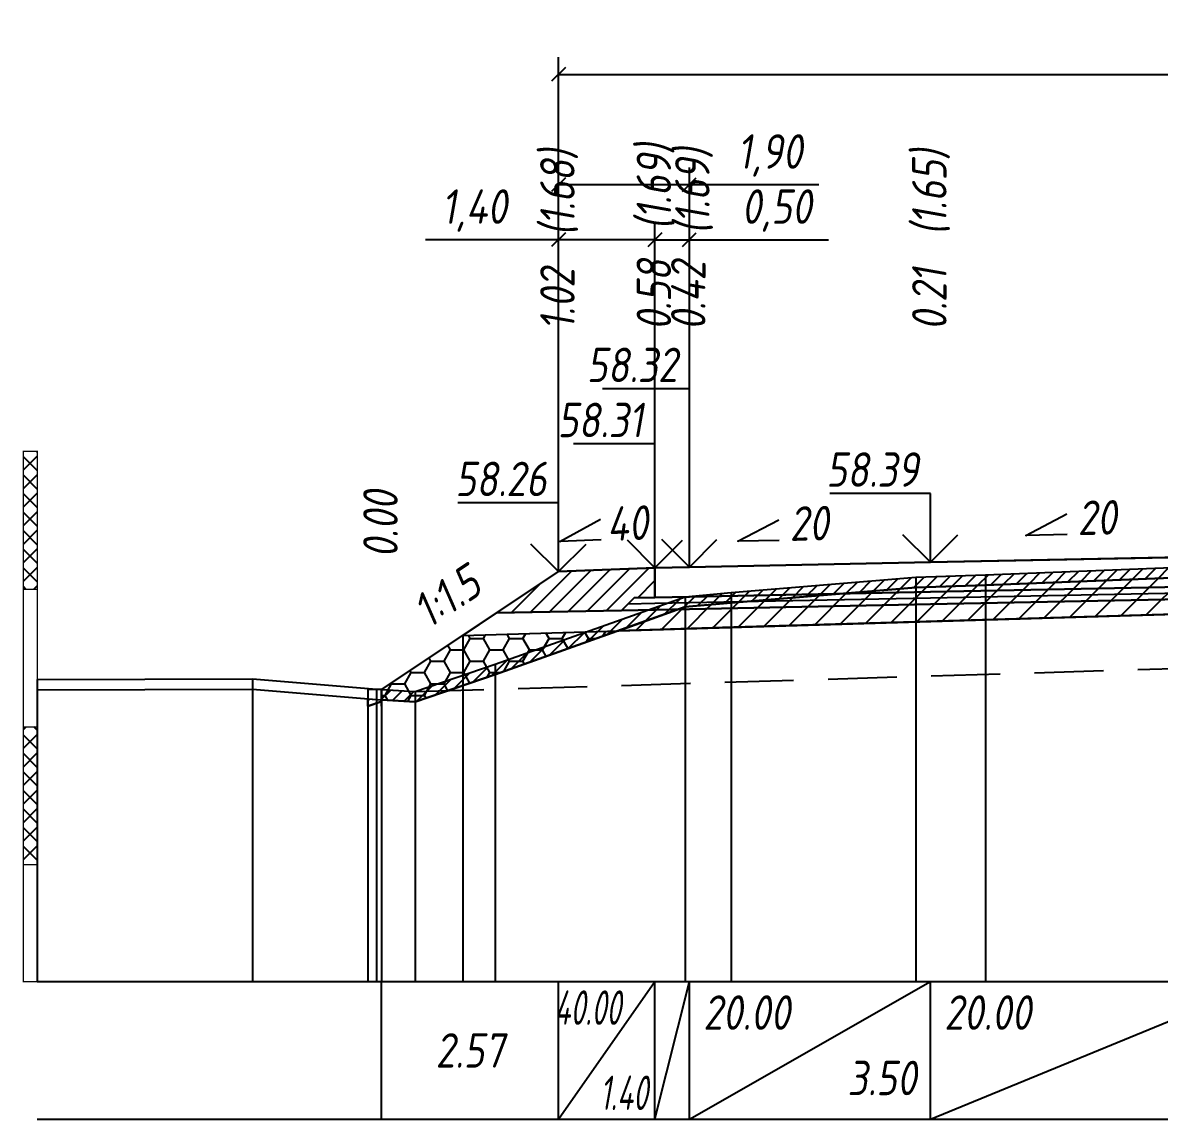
# Model space of a CAD drawing. Extents: x -717 to 1451, y -133302 to 233.
# Drawn here: x 78.9 to 161.5, y -1198 to -1118.4 of the extents above; entities that cross this region are included whole.
import ezdxf
from ezdxf.enums import TextEntityAlignment as Align

# ---------------------------------------------------------------- set-up
doc = ezdxf.new("R2010")
doc.units = 0
doc.linetypes.add('штриховая', pattern=[0.75, 0.5, -0.25])
for name, color, linetype in [('Интерполированный поперечник', 2, 'Continuous'), ('Код_514', 1, 'Continuous'), ('Контур_0', 7, 'Continuous'), ('Контур_2521', 7, 'Continuous'), ('Контур_2564', 7, 'Continuous'), ('Контур_2660', 7, 'Continuous'), ('Контур_2665', 7, 'Continuous'), ('Контур_400', 7, 'Continuous'), ('Контур_508', 7, 'Continuous'), ('Контур_512', 7, 'Continuous'), ('Контур_513', 7, 'Continuous'), ('Контур_818', 7, 'Continuous'), ('Красный поперечник', 1, 'Continuous'), ('Линейка абсолютных высот', 7, 'Continuous'), ('Объём_2501', 7, 'Continuous'), ('Объём_2564', 7, 'Continuous'), ('Объём_2650', 7, 'Continuous'), ('Объём_2660', 7, 'Continuous'), ('Объём_2661', 7, 'Continuous'), ('Объём_2663', 7, 'Continuous'), ('Объём_2665', 7, 'Continuous'), ('Объём_2666', 7, 'Continuous'), ('Откосы', 7, 'Continuous'), ('Отметки покрытия', 7, 'Continuous'), ('Рабочие отметки', 7, 'Continuous'), ('Рабочие отметки доп.', 7, 'Continuous'), ('Таблица', 7, 'Continuous'), ('Уклоны проезжей части', 7, 'Continuous'), ('Черный поперечник', 3, 'Continuous')]:
    doc.layers.add(name, color=color, linetype=linetype)
for name, color, linetype, true_color in [('Контур_2540', 2, 'Continuous', 0xffff00), ('Контур_2560', 2, 'Continuous', 0xffff00), ('Контур_2561', 7, 'Continuous', 0xff8040), ('Контур_2562', 3, 'Continuous', 0x00ff00), ('Контур_2563', 7, 'Continuous', 0xff8000), ('Контур_2570', 7, 'Continuous', 0x80ff00), ('Контур_2583', 3, 'Continuous', 0x00ff00), ('Контур_2736', 4, 'Continuous', 0x00ffff), ('Контур_2737', 4, 'Continuous', 0x00ffff), ('Контур_2738', 4, 'Continuous', 0x00ffff), ('Контур_2739', 4, 'Continuous', 0x00ffff), ('Контур_2741', 4, 'Continuous', 0x00ffff), ('Контур_2742', 4, 'Continuous', 0x00ffff), ('Контур_2743', 4, 'Continuous', 0x00ffff), ('Контур_2744', 7, 'Continuous', 0xa4ffff), ('Контур_2745', 7, 'Continuous', 0xa4ffff), ('Контур_2747', 4, 'Continuous', 0x00ffff), ('Контур_2748', 4, 'Continuous', 0x00ffff), ('Контур_2749', 4, 'Continuous', 0x00ffff), ('Контур_2750', 4, 'Continuous', 0x00ffff), ('Контур_2751', 4, 'Continuous', 0x00ffff), ('Контур_2752', 4, 'Continuous', 0x00ffff), ('Контур_402', 7, 'Continuous', 0xff6464), ('Контур_703', 4, 'Continuous', 0x00ffff), ('Контур_705', 4, 'Continuous', 0x00ffff), ('Контур_707', 4, 'Continuous', 0x00ffff), ('Контур_720', 131, 'Continuous', 0xaaffff), ('Объём_2500', 7, 'Continuous', 0xc0c0c0), ('Объём_2520', 7, 'Continuous', 0x80ffff), ('Объём_2540', 2, 'Continuous', 0xffff00), ('Объём_2560', 2, 'Continuous', 0xffff00), ('Объём_2561', 7, 'Continuous', 0xff8040), ('Объём_2562', 3, 'Continuous', 0x00ff00), ('Объём_2563', 7, 'Continuous', 0xff8000), ('Объём_2570', 7, 'Continuous', 0x80ff00), ('Объём_2580', 3, 'Continuous', 0x00ff00), ('Объём_2583', 3, 'Continuous', 0x00ff00), ('Объём_2593', 3, 'Continuous', 0x00ff00), ('Объём_2597', 3, 'Continuous', 0x00ff00), ('Объём_2600', 7, 'Continuous', 0x808000)]:
    doc.layers.add(name, color=color, linetype=linetype, true_color=true_color)
doc.styles.get("Standard").update_dxf_attribs({"font": 'txt', "height": 2.5})
doc.styles.add('М', font='romand.shx', dxfattribs={"width": 0.8, "oblique": 10, "height": 2.5})
doc.dimstyles.new('ISO-25', dxfattribs={"dimtxt": 2.5, "dimasz": 2.5, "dimexe": 1.25, "dimexo": 0.625, "dimtad": 1, "dimtxsty": 'Standard', "dimcen": 2.5, "dimadec": 0, "dimazin": 0, "dimtfac": 1, "dimtmove": 0, "dimatfit": 3, "dimfxl": 1, "dimarcsym": 0})

# ---------------------------------------------------------------- blocks, each defined once
blk = doc.blocks.new('_Oblique')
at = {"color": 0, "linetype": 'ByBlock', "lineweight": -2}
blk.add_line((-0.5, -0.5), (0.5, 0.5), dxfattribs=at)
blk = doc.blocks.new('*D17')
at = {"color": 0, "lineweight": -2, "transparency": 16777216}
for p, q in [((117.848, -1157.671), (117.848, -1132.88)), ((124.848, -1157.391), (124.848, -1132.88)), ((117.848, -1134.13), (108.2, -1134.13)), ((124.848, -1134.13), (117.848, -1134.13))]:
    blk.add_line(p, q, dxfattribs=at)
at = {"layer": 'Defpoints', "color": 0, "transparency": 16777216}
for p in [(124.848, -1134.13), (117.848, -1158.296), (124.848, -1158.016)]:
    blk.add_point(p, dxfattribs=at)
at = {"color": 0, "lineweight": -2, "transparency": 16777216, "rotation": 180}
blk.add_blockref('_Oblique', (117.848, -1134.13), dxfattribs=at)
at = {"color": 0, "lineweight": -2, "transparency": 16777216}
blk.add_blockref('_Oblique', (124.848, -1134.13), dxfattribs=at)
at = {"color": 0, "transparency": 16777216, "insert": (111.74, -1132.017), "char_height": 2.5, "width": 8.75, "attachment_point": 5, "style": 'М'}
blk.add_mtext('1,40', dxfattribs=at)
blk = doc.blocks.new('*D19')
at = {"color": 0, "lineweight": -2, "transparency": 16777216}
for p, q in [((124.848, -1157.391), (124.848, -1132.88)), ((127.348, -1157.341), (127.348, -1132.88)), ((124.848, -1134.13), (127.348, -1134.13)), ((127.348, -1134.13), (137.449, -1134.13))]:
    blk.add_line(p, q, dxfattribs=at)
at = {"layer": 'Defpoints', "color": 0, "transparency": 16777216}
for p in [(127.348, -1134.13), (124.848, -1158.016), (127.348, -1157.966)]:
    blk.add_point(p, dxfattribs=at)
at = {"color": 0, "lineweight": -2, "transparency": 16777216, "rotation": 180}
blk.add_blockref('_Oblique', (124.848, -1134.13), dxfattribs=at)
at = {"color": 0, "lineweight": -2, "transparency": 16777216}
blk.add_blockref('_Oblique', (127.348, -1134.13), dxfattribs=at)
at = {"color": 0, "transparency": 16777216, "insert": (133.687, -1132.017), "char_height": 2.5, "width": 9.16667, "attachment_point": 5, "style": 'М'}
blk.add_mtext('0,50', dxfattribs=at)
blk = doc.blocks.new('*D22')
at = {"color": 0, "lineweight": -2, "transparency": 16777216}
for p, q in [((117.848, -1157.671), (117.848, -1128.88)), ((127.348, -1157.341), (127.348, -1128.88)), ((117.848, -1130.13), (127.348, -1130.13)), ((127.348, -1130.13), (136.737, -1130.13))]:
    blk.add_line(p, q, dxfattribs=at)
at = {"layer": 'Defpoints', "color": 0, "transparency": 16777216}
for p in [(127.348, -1130.13), (117.848, -1158.296), (127.348, -1157.966)]:
    blk.add_point(p, dxfattribs=at)
at = {"color": 0, "lineweight": -2, "transparency": 16777216, "rotation": 180}
blk.add_blockref('_Oblique', (117.848, -1130.13), dxfattribs=at)
at = {"color": 0, "lineweight": -2, "transparency": 16777216}
blk.add_blockref('_Oblique', (127.348, -1130.13), dxfattribs=at)
at = {"color": 0, "transparency": 16777216, "insert": (133.196, -1128.017), "char_height": 2.5, "width": 8.75, "attachment_point": 5, "style": 'М'}
blk.add_mtext('1,90', dxfattribs=at)
blk = doc.blocks.new('*D23')
at = {"color": 0, "lineweight": -2, "transparency": 16777216}
for p, q in [((117.848, -1157.671), (117.848, -1120.88)), ((220.477, -1157.671), (220.477, -1120.88)), ((117.848, -1122.13), (220.477, -1122.13))]:
    blk.add_line(p, q, dxfattribs=at)
at = {"layer": 'Defpoints', "color": 0, "transparency": 16777216}
for p in [(220.477, -1122.13), (117.848, -1158.296), (220.477, -1158.296)]:
    blk.add_point(p, dxfattribs=at)
at = {"color": 0, "lineweight": -2, "transparency": 16777216, "rotation": 180}
blk.add_blockref('_Oblique', (117.848, -1122.13), dxfattribs=at)
at = {"color": 0, "lineweight": -2, "transparency": 16777216}
blk.add_blockref('_Oblique', (220.477, -1122.13), dxfattribs=at)
at = {"color": 0, "transparency": 16777216, "insert": (169.162, -1120.017), "char_height": 2.5, "width": 12.08333, "attachment_point": 5, "style": 'М'}
blk.add_mtext('20,53', dxfattribs=at)

msp = doc.modelspace()

# ---------------------------------------------------------------- hatches: boundary and pattern name
at = {"layer": 'Линейка абсолютных высот'}
h = msp.add_hatch(dxfattribs=at)
h.set_pattern_fill('ANSI37', scale=0.3, style=0)
h.paths.add_polyline_path([(80, -1159.509), (80, -1149.509), (79, -1149.509), (79, -1159.509)])
h = msp.add_hatch(dxfattribs=at)
h.set_pattern_fill('ANSI37', scale=0.3, style=0)
h.paths.add_polyline_path([(80, -1179.509), (80, -1169.509), (79, -1169.509), (79, -1179.509)])
at = {"layer": 'Объём_2563'}
h = msp.add_hatch(dxfattribs=at)
h.set_pattern_fill('ANSI31', color=256, scale=0.3)
h.paths.add_polyline_path([(123.348, -1160.134), (124.848, -1160.104), (124.848, -1157.954), (117.848, -1158.234), (113.348, -1161.234), (122.429, -1161.052)])
at = {"layer": 'Объём_2570'}
h = msp.add_hatch(dxfattribs=at)
h.set_pattern_fill('ANSI31', color=256, scale=0.2)
h.paths.add_polyline_path([(169.162, -1158.422), (148.844, -1159.207), (143.791, -1159.395), (130.383, -1160.492), (127.045, -1160.802), (113.243, -1165.714), (107.429, -1167.699), (105, -1167.549), (105, -1166.799), (107.429, -1166.949), (113.243, -1164.964), (127.045, -1160.052), (130.383, -1159.742), (143.791, -1158.645), (148.844, -1158.457), (169.162, -1157.672)])
at = {"layer": 'Объём_2600'}
h = msp.add_hatch(dxfattribs=at)
h.set_pattern_fill('ANSI31', color=6, scale=0.4)
h.paths.add_polyline_path([(129.749, -1162.3), (122.2, -1162.526), (127.045, -1160.802), (130.383, -1160.492), (143.791, -1159.395), (148.844, -1159.207), (169.162, -1158.422), (169.162, -1161.117)])
h = msp.add_hatch(dxfattribs=at)
h.set_pattern_fill('HONEY', color=5, scale=0.3)
h.paths.add_polyline_path([(105, -1166.799), (110.9, -1162.865), (122.2, -1162.526), (113.243, -1165.714), (107.429, -1167.699), (105, -1167.549)])
h = msp.add_hatch(dxfattribs=at)
h.set_pattern_fill('ANSI31', color=6, scale=0.4)
h.paths.add_polyline_path([(105, -1167.667), (104, -1168), (104, -1167.472), (104.628, -1167.526), (105, -1167.549)])

# ---------------------------------------------------------------- linework, layer by layer
at = {"layer": 'Интерполированный поперечник', "linetype": 'штриховая', "ltscale": 10, "flags": 128}
msp.add_lwpolyline([(107.429, -1166.949), (242.205, -1162.831)], dxfattribs=at)
at = {"layer": 'Код_514'}
for p, q in [((105, -1198), (105, -1188)), ((117.848, -1198), (117.848, -1188)), ((117.848, -1198), (124.848, -1188)), ((124.848, -1198), (124.848, -1188)), ((124.848, -1198), (127.348, -1188)), ((127.348, -1198), (127.348, -1188)), ((127.348, -1198), (144.848, -1188)), ((144.848, -1198), (144.848, -1188)), ((144.848, -1198), (169.162, -1188))]:
    msp.add_line(p, q, dxfattribs=at)
at = {"layer": 'Контур_0', "flags": 128}
for points in [[(169.162, -1157.067), (144.848, -1157.554), (127.348, -1157.904), (127.348, -1157.904), (127.348, -1157.904), (127.348, -1157.904), (127.348, -1157.904), (124.848, -1157.954), (124.848, -1160.104), (127.348, -1160.054), (127.348, -1160.054), (127.348, -1160.054), (127.348, -1160.054), (127.348, -1160.054), (127.348, -1160.054), (144.848, -1159.704), (169.162, -1159.217), (169.162, -1157.067)], [(117.848, -1158.234), (105, -1166.799), (105, -1166.799), (105, -1166.799), (105, -1166.799), (105, -1166.799), (105, -1166.799), (105, -1166.799), (105, -1166.799), (105, -1166.799), (105, -1166.799), (105, -1166.799), (105, -1166.799), (105, -1166.799), (105, -1166.799), (105, -1168)], [(117.848, -1158.234), (105, -1166.799), (105, -1166.799), (105, -1166.799), (105, -1166.799), (105, -1166.799), (105, -1166.799), (105, -1166.799), (105, -1166.799), (105, -1166.799), (105, -1166.799), (105, -1166.799), (105, -1166.799), (105, -1166.799), (105, -1166.799), (105, -1168), (105, -1168), (105, -1166.799), (105, -1166.799), (105, -1166.799), (105, -1166.799), (105, -1166.799), (105, -1166.799), (105, -1166.799), (105, -1166.799), (105, -1166.799), (105, -1166.799), (105, -1166.799), (105, -1166.799), (105, -1166.799)], [(117.848, -1158.234), (117.848, -1158.234)], [(169.162, -1159.217), (144.848, -1159.704), (127.348, -1160.054), (127.348, -1160.054), (127.348, -1160.054), (127.348, -1160.054), (127.348, -1160.054), (127.348, -1160.054), (124.848, -1160.104), (123.348, -1160.134), (122.429, -1161.052), (124.848, -1161.004), (127.348, -1160.954), (127.348, -1160.954), (127.348, -1160.954), (127.348, -1160.954), (127.348, -1160.954), (127.348, -1160.954), (144.848, -1160.604), (169.162, -1160.117), (169.162, -1159.217)], [(113.348, -1161.234), (122.429, -1161.052), (123.348, -1160.134), (124.848, -1160.104)]]:
    msp.add_lwpolyline(points, dxfattribs=at)
at = {"layer": 'Контур_2521', "color": 250, "flags": 128}
msp.add_lwpolyline([(169.162, -1159.667), (144.848, -1160.154), (127.348, -1160.504), (127.348, -1160.504), (127.348, -1160.504), (127.348, -1160.504), (127.348, -1160.504), (127.348, -1160.504), (124.848, -1160.554), (122.889, -1160.593)], dxfattribs=at)
at = {"layer": 'Контур_2540', "flags": 128}
msp.add_lwpolyline([(144.848, -1160.604), (127.348, -1160.954), (124.848, -1161.004), (122.429, -1161.052), (113.348, -1161.234), (110.9, -1162.865), (169.162, -1161.117), (169.162, -1160.117), (144.848, -1160.604)], dxfattribs=at)
at = {"layer": 'Контур_2560', "flags": 128}
msp.add_lwpolyline([(117.848, -1158.234), (117.848, -1158.234), (117.848, -1158.234), (124.848, -1157.954)], dxfattribs=at)
at = {"layer": 'Контур_2561', "flags": 128}
msp.add_lwpolyline([(124.848, -1157.954), (124.848, -1157.954), (117.848, -1158.234), (117.848, -1158.234), (124.848, -1157.954)], dxfattribs=at)
at = {"layer": 'Контур_2562', "flags": 128}
msp.add_lwpolyline([(117.848, -1158.234), (117.848, -1158.234), (117.848, -1158.234), (117.848, -1158.234), (117.848, -1158.234)], dxfattribs=at)
at = {"layer": 'Контур_2563', "flags": 128}
msp.add_lwpolyline([(123.348, -1160.134), (124.848, -1160.104), (124.848, -1157.954), (117.848, -1158.234), (113.348, -1161.234), (122.429, -1161.052), (123.348, -1160.134)], dxfattribs=at)
at = {"layer": 'Контур_2564', "flags": 128}
msp.add_lwpolyline([(117.848, -1158.234), (124.848, -1157.954)], dxfattribs=at)
at = {"layer": 'Контур_2570', "flags": 128}
msp.add_lwpolyline([(80, -1166.819), (95.629, -1166.76), (104.628, -1167.526), (107.429, -1167.699), (113.243, -1165.714), (127.045, -1160.802), (130.383, -1160.492), (143.791, -1159.395), (148.844, -1159.207), (169.162, -1158.422), (169.437, -1158.411), (174.67, -1158.399), (212.816, -1158.607), (216.852, -1158.694), (219.661, -1159), (221.02, -1159.286), (236.373, -1162.442), (242.205, -1163.581), (261.706, -1158.575)], dxfattribs=at)
at = {"layer": 'Контур_2583', "flags": 128}
msp.add_lwpolyline([(104, -1168), (105, -1167.667), (105, -1166.799), (104, -1166.799), (104, -1168)], dxfattribs=at)
at = {"layer": 'Контур_2660', "flags": 128}
msp.add_lwpolyline([(110.9, -1162.865), (169.162, -1161.117)], dxfattribs=at)
at = {"layer": 'Контур_2665', "flags": 128}
msp.add_lwpolyline([(117.848, -1158.234), (117.848, -1158.234)], dxfattribs=at)
at = {"layer": 'Контур_2736', "flags": 128}
msp.add_lwpolyline([(117.848, -1158.234), (105, -1166.799)], dxfattribs=at)
at = {"layer": 'Контур_2737', "flags": 128}
msp.add_lwpolyline([(105, -1166.799), (105, -1166.799)], dxfattribs=at)
at = {"layer": 'Контур_2738', "flags": 128}
msp.add_lwpolyline([(105, -1166.799), (105, -1166.799)], dxfattribs=at)
at = {"layer": 'Контур_2739', "flags": 128}
msp.add_lwpolyline([(105, -1166.799), (105, -1166.799)], dxfattribs=at)
at = {"layer": 'Контур_2741', "flags": 128}
msp.add_lwpolyline([(105, -1166.799), (105, -1166.799)], dxfattribs=at)
at = {"layer": 'Контур_2742', "flags": 128}
msp.add_lwpolyline([(105, -1166.799), (105, -1166.799)], dxfattribs=at)
at = {"layer": 'Контур_2743', "flags": 128}
msp.add_lwpolyline([(105, -1166.799), (105, -1166.799)], dxfattribs=at)
at = {"layer": 'Контур_2744', "flags": 128}
msp.add_lwpolyline([(105, -1166.799), (105, -1166.799)], dxfattribs=at)
msp.add_lwpolyline([(105, -1166.799), (105, -1166.799)], dxfattribs=at)
msp.add_lwpolyline([(105, -1166.799), (105, -1166.799)], dxfattribs=at)
msp.add_lwpolyline([(105, -1166.799), (105, -1166.799)], dxfattribs=at)
msp.add_lwpolyline([(105, -1166.799), (105, -1166.799)], dxfattribs=at)
msp.add_lwpolyline([(105, -1166.799), (105, -1166.799)], dxfattribs=at)
at = {"layer": 'Контур_2745', "flags": 128}
msp.add_lwpolyline([(105, -1166.799), (105, -1166.799)], dxfattribs=at)
msp.add_lwpolyline([(105, -1166.799), (105, -1166.799)], dxfattribs=at)
msp.add_lwpolyline([(105, -1166.799), (105, -1166.799)], dxfattribs=at)
msp.add_lwpolyline([(105, -1166.799), (105, -1166.799)], dxfattribs=at)
msp.add_lwpolyline([(105, -1166.799), (105, -1166.799)], dxfattribs=at)
msp.add_lwpolyline([(105, -1166.799), (105, -1166.799)], dxfattribs=at)
at = {"layer": 'Контур_2747', "flags": 128}
msp.add_lwpolyline([(105, -1166.799), (105, -1166.799)], dxfattribs=at)
at = {"layer": 'Контур_2748', "flags": 128}
msp.add_lwpolyline([(105, -1166.799), (105, -1166.799)], dxfattribs=at)
at = {"layer": 'Контур_2749', "flags": 128}
msp.add_lwpolyline([(105, -1166.799), (105, -1166.799)], dxfattribs=at)
at = {"layer": 'Контур_2750', "flags": 128}
msp.add_lwpolyline([(105, -1166.799), (105, -1166.799)], dxfattribs=at)
at = {"layer": 'Контур_2751', "flags": 128}
msp.add_lwpolyline([(105, -1166.799), (105, -1166.799)], dxfattribs=at)
at = {"layer": 'Контур_2752', "flags": 128}
msp.add_lwpolyline([(105, -1166.799), (105, -1166.799)], dxfattribs=at)
at = {"layer": 'Контур_400', "flags": 128}
msp.add_lwpolyline([(124.848, -1157.954), (127.348, -1157.904), (127.348, -1157.904), (127.348, -1157.904), (127.348, -1157.904), (127.348, -1157.904), (127.348, -1157.904), (144.848, -1157.554), (169.162, -1157.067)], dxfattribs=at)
at = {"layer": 'Контур_402', "flags": 128}
msp.add_lwpolyline([(110.9, -1162.865), (169.162, -1161.117), (227.415, -1162.865)], dxfattribs=at)
at = {"layer": 'Контур_508', "flags": 128}
msp.add_lwpolyline([(104, -1168), (105, -1167.667), (105, -1166.799), (110.9, -1162.865), (169.162, -1161.117), (227.415, -1162.865), (227.415, -1164.061), (230.862, -1166.359), (231.165, -1166.359), (233.165, -1166.359), (233.468, -1166.359), (236.706, -1164.201)], dxfattribs=at)
at = {"layer": 'Контур_512', "flags": 128}
msp.add_lwpolyline([(104, -1168), (105, -1167.667), (105, -1166.799), (110.9, -1162.865), (169.162, -1161.117), (227.415, -1162.865), (227.415, -1164.061), (230.862, -1166.359), (231.165, -1166.359), (233.165, -1166.359), (233.468, -1166.359), (236.706, -1164.201)], dxfattribs=at)
at = {"layer": 'Контур_513', "flags": 128}
msp.add_lwpolyline([(104, -1168), (105, -1167.667), (105, -1166.799), (110.9, -1162.865), (169.162, -1161.117), (227.415, -1162.865), (227.415, -1164.061), (230.862, -1166.359), (231.165, -1166.359), (233.165, -1166.359), (233.468, -1166.359), (236.706, -1164.201)], dxfattribs=at)
at = {"layer": 'Контур_703', "flags": 128}
for points in [[(117.848, -1158.234), (105, -1166.799)], [(105, -1166.799), (105, -1168)]]:
    msp.add_lwpolyline(points, dxfattribs=at)
at = {"layer": 'Контур_705', "flags": 128}
msp.add_lwpolyline([(105, -1166.799), (105, -1166.799)], dxfattribs=at)
at = {"layer": 'Контур_707', "flags": 128}
msp.add_lwpolyline([(105, -1168), (105, -1166.799)], dxfattribs=at)
at = {"layer": 'Контур_720', "flags": 128}
msp.add_lwpolyline([(105, -1168), (105, -1168)], dxfattribs=at)
at = {"layer": 'Контур_818', "flags": 128}
msp.add_lwpolyline([(105, -1167.549), (107.429, -1167.699), (113.243, -1165.714), (127.045, -1160.802), (130.383, -1160.492), (143.791, -1159.395), (148.844, -1159.207), (169.162, -1158.422), (169.437, -1158.411), (174.67, -1158.399), (212.816, -1158.607), (216.852, -1158.694), (219.661, -1159), (221.02, -1159.286), (236.373, -1162.442), (236.706, -1162.507)], dxfattribs=at)
at = {"layer": 'Красный поперечник'}
for p, q in [((127.348, -1157.904), (144.848, -1157.554)), ((144.848, -1157.554), (169.162, -1157.067)), ((105, -1166.799), (117.848, -1158.234)), ((117.848, -1158.234), (124.848, -1157.954)), ((124.848, -1157.954), (127.348, -1157.904)), ((110.9, -1162.865), (110.9, -1188)), ((105, -1166.799), (105, -1188)), ((104, -1168), (104, -1188)), ((105, -1167.667), (105, -1188))]:
    msp.add_line(p, q, dxfattribs=at)
at = {"layer": 'Линейка абсолютных высот', "color": 7, "const_width": 0.1, "flags": 128}
for points in [[(80, -1159.509), (80, -1149.509), (79, -1149.509), (79, -1159.509), (80, -1159.509)], [(80, -1169.509), (80, -1159.509), (79, -1159.509), (79, -1169.509), (80, -1169.509)], [(80, -1179.509), (80, -1169.509), (79, -1169.509), (79, -1179.509), (80, -1179.509)], [(80, -1188), (80, -1179.509), (79, -1179.509), (79, -1188), (80, -1188)]]:
    msp.add_lwpolyline(points, dxfattribs=at)
at = {"layer": 'Объём_2500', "flags": 128}
msp.add_lwpolyline([(169.162, -1157.067), (144.848, -1157.554), (127.348, -1157.904), (127.348, -1157.904), (127.348, -1157.904), (127.348, -1157.904), (127.348, -1157.904), (124.848, -1157.954), (124.848, -1160.104), (127.348, -1160.054), (127.348, -1160.054), (127.348, -1160.054), (127.348, -1160.054), (127.348, -1160.054), (127.348, -1160.054), (144.848, -1159.704), (169.162, -1159.217), (169.162, -1157.067)], dxfattribs=at)
at = {"layer": 'Объём_2501', "flags": 128}
msp.add_lwpolyline([(124.848, -1157.954), (127.348, -1157.904), (127.348, -1157.904), (127.348, -1157.904), (127.348, -1157.904), (127.348, -1157.904), (127.348, -1157.904), (144.848, -1157.554), (169.162, -1157.067)], dxfattribs=at)
at = {"layer": 'Объём_2520', "color": 250, "flags": 128}
msp.add_lwpolyline([(169.162, -1159.217), (144.848, -1159.704), (127.348, -1160.054), (127.348, -1160.054), (127.348, -1160.054), (127.348, -1160.054), (127.348, -1160.054), (127.348, -1160.054), (124.848, -1160.104), (123.348, -1160.134), (122.429, -1161.052), (124.848, -1161.004), (127.348, -1160.954), (127.348, -1160.954), (127.348, -1160.954), (127.348, -1160.954), (127.348, -1160.954), (127.348, -1160.954), (144.848, -1160.604), (169.162, -1160.117), (169.162, -1159.217)], dxfattribs=at)
at = {"layer": 'Объём_2540', "flags": 128}
msp.add_lwpolyline([(144.848, -1160.604), (127.348, -1160.954), (124.848, -1161.004), (122.429, -1161.052), (113.348, -1161.234), (110.9, -1162.865), (169.162, -1161.117), (169.162, -1160.117), (144.848, -1160.604)], dxfattribs=at)
at = {"layer": 'Объём_2560', "flags": 128}
msp.add_lwpolyline([(117.848, -1158.234), (117.848, -1158.234), (117.848, -1158.234), (124.848, -1157.954)], dxfattribs=at)
at = {"layer": 'Объём_2561', "flags": 128}
msp.add_lwpolyline([(124.848, -1157.954), (124.848, -1157.954), (117.848, -1158.234), (117.848, -1158.234), (124.848, -1157.954)], dxfattribs=at)
at = {"layer": 'Объём_2562', "flags": 128}
msp.add_lwpolyline([(117.848, -1158.234), (117.848, -1158.234), (117.848, -1158.234), (117.848, -1158.234), (117.848, -1158.234)], dxfattribs=at)
at = {"layer": 'Объём_2563', "color": 250, "flags": 128}
msp.add_lwpolyline([(123.348, -1160.134), (124.848, -1160.104), (124.848, -1157.954), (117.848, -1158.234), (113.348, -1161.234), (122.429, -1161.052), (123.348, -1160.134)], dxfattribs=at)
at = {"layer": 'Объём_2564', "flags": 128}
msp.add_lwpolyline([(117.848, -1158.234), (124.848, -1157.954)], dxfattribs=at)
at = {"layer": 'Объём_2570', "flags": 128}
msp.add_lwpolyline([(169.162, -1158.422), (148.844, -1159.207), (143.791, -1159.395), (130.383, -1160.492), (127.045, -1160.802), (113.243, -1165.714), (107.429, -1167.699), (105, -1167.549), (105, -1166.799), (107.429, -1166.949), (113.243, -1164.964), (127.045, -1160.052), (130.383, -1159.742), (143.791, -1158.645), (148.844, -1158.457), (169.162, -1157.672), (169.162, -1158.422), (169.162, -1158.422)], dxfattribs=at)
at = {"layer": 'Объём_2580', "flags": 128}
msp.add_lwpolyline([(117.848, -1158.234), (117.848, -1158.234)], dxfattribs=at)
at = {"layer": 'Объём_2583', "flags": 128}
msp.add_lwpolyline([(104, -1168), (105, -1167.667), (105, -1166.799), (104, -1166.799), (104, -1168)], dxfattribs=at)
at = {"layer": 'Объём_2593', "flags": 128}
msp.add_lwpolyline([(105, -1166.799), (105, -1168), (105, -1166.799)], dxfattribs=at)
at = {"layer": 'Объём_2597', "flags": 128}
msp.add_lwpolyline([(105, -1166.799), (105, -1168), (105, -1166.799)], dxfattribs=at)
at = {"layer": 'Объём_2600', "color": 5, "flags": 128}
msp.add_lwpolyline([(105, -1166.799), (110.9, -1162.865), (122.2, -1162.526), (113.243, -1165.714), (107.429, -1167.699), (105, -1167.549), (105, -1166.799), (105, -1166.799)], dxfattribs=at)
at = {"layer": 'Объём_2650', "color": 6, "flags": 128}
for points in [[(129.749, -1162.3), (122.2, -1162.526), (127.045, -1160.802), (130.383, -1160.492), (143.791, -1159.395), (148.844, -1159.207), (169.162, -1158.422), (169.162, -1161.117), (129.749, -1162.3), (129.749, -1162.3)], [(105, -1167.667), (104, -1168), (104, -1167.472), (104.628, -1167.526), (105, -1167.549), (105, -1167.667), (105, -1167.667)]]:
    msp.add_lwpolyline(points, dxfattribs=at)
at = {"layer": 'Объём_2660', "flags": 128}
msp.add_lwpolyline([(110.9, -1162.865), (169.162, -1161.117)], dxfattribs=at)
at = {"layer": 'Объём_2661', "flags": 128}
msp.add_lwpolyline([(117.848, -1158.234), (105, -1166.799)], dxfattribs=at)
at = {"layer": 'Объём_2663', "flags": 128}
msp.add_lwpolyline([(105, -1166.799), (105, -1168), (105, -1166.799)], dxfattribs=at)
at = {"layer": 'Объём_2665', "flags": 128}
msp.add_lwpolyline([(117.848, -1158.234), (117.848, -1158.234)], dxfattribs=at)
at = {"layer": 'Объём_2666', "flags": 128}
msp.add_lwpolyline([(117.848, -1158.234), (105, -1166.799)], dxfattribs=at)
at = {"layer": 'Откосы', "color": 1, "flags": 128}
for points in [[(154.779, -1155.544), (151.78, -1155.604), (154.749, -1154.044)], [(120.95, -1155.914), (117.953, -1156.034), (120.89, -1154.415)], [(133.872, -1155.962), (130.873, -1156.022), (133.842, -1154.462)]]:
    msp.add_lwpolyline(points, dxfattribs=at)
at = {"layer": 'Отметки покрытия', "color": 1}
for p, q in [((127.348, -1144.954), (121.048, -1144.954)), ((127.348, -1157.904), (127.348, -1144.954)), ((124.848, -1148.954), (118.948, -1148.954)), ((124.848, -1157.954), (124.848, -1148.954)), ((144.848, -1152.554), (137.548, -1152.554)), ((144.848, -1157.554), (144.848, -1152.554)), ((117.848, -1153.234), (110.548, -1153.234)), ((117.848, -1158.234), (117.848, -1153.234)), ((124.848, -1157.954), (122.848, -1155.954)), ((124.848, -1157.954), (126.848, -1155.954)), ((127.348, -1157.904), (125.348, -1155.904)), ((127.348, -1157.904), (129.348, -1155.904)), ((144.848, -1157.554), (142.848, -1155.554)), ((144.848, -1157.554), (146.848, -1155.554)), ((117.848, -1158.234), (115.848, -1156.234)), ((117.848, -1158.234), (119.848, -1156.234))]:
    msp.add_line(p, q, dxfattribs=at)
at = {"layer": 'Таблица'}
for p, q in [((80, -1188), (261.706, -1188)), ((80, -1198), (261.706, -1198))]:
    msp.add_line(p, q, dxfattribs=at)
at = {"layer": 'Черный поперечник', "color": 7}
for p, q in [((148.844, -1158.457), (148.844, -1188)), ((143.791, -1158.645), (143.791, -1188)), ((127.045, -1160.052), (127.045, -1188)), ((130.383, -1159.742), (130.383, -1188)), ((113.243, -1164.964), (113.243, -1188)), ((80, -1166.069), (80, -1188)), ((95.629, -1166.01), (95.629, -1188)), ((104.628, -1166.776), (104.628, -1188)), ((107.429, -1166.949), (107.429, -1188))]:
    msp.add_line(p, q, dxfattribs=at)
at = {"layer": 'Черный поперечник', "flags": 128}
msp.add_lwpolyline([(80, -1166.069), (95.629, -1166.01), (104.628, -1166.776), (107.429, -1166.949), (113.243, -1164.964), (127.045, -1160.052), (130.383, -1159.742), (143.791, -1158.645), (148.844, -1158.457), (169.162, -1157.672), (169.437, -1157.661), (174.67, -1157.649), (212.816, -1157.857), (216.852, -1157.944), (219.661, -1158.25), (221.02, -1158.536), (236.373, -1161.692), (242.205, -1162.831), (261.706, -1157.825)], dxfattribs=at)

# ---------------------------------------------------------------- texts
at = {"layer": 'Код_514', "style": 'М', "oblique": 10}
for s, width, p in [('40.00', 0.6, (117.532, -1188.641)), ('20.00', 0.8, (128.348, -1189)), ('20.00', 0.8, (145.848, -1189))]:
    msp.add_text(s, height=2.5, dxfattribs=dict(at, width=width)).set_placement(p, align=Align.TOP_LEFT)
at = {"layer": 'Код_514', "style": 'М', "oblique": 10, "width": 0.8}
msp.add_text('2.57', height=2.5, dxfattribs=at).set_placement((111.424, -1193), align=Align.MIDDLE_CENTER)
at = {"layer": 'Код_514', "style": 'М', "oblique": 10}
for s, width, p in [('3.50', 0.8, (143.848, -1197)), ('1.40', 0.6, (124.326, -1198.076))]:
    msp.add_text(s, height=2.5, dxfattribs=dict(at, width=width)).set_placement(p, align=Align.BOTTOM_RIGHT)
at = {"layer": 'Отметки покрытия', "color": 1, "style": 'М', "oblique": 10, "width": 0.8}
for s, p in [('58.32', (126.489, -1145.222)), ('58.31', (123.989, -1149.222)), ('58.39', (143.989, -1152.822)), ('58.26', (116.989, -1153.502))]:
    msp.add_text(s, height=2.5, dxfattribs=at).set_placement(p, align=Align.BOTTOM_RIGHT)
at = {"layer": 'Рабочие отметки', "color": 1, "style": 'М', "oblique": 10, "width": 0.8}
for s, p in [('1.02', (117.77, -1140.704)), ('0.58', (124.77, -1140.704)), ('0.42', (127.27, -1140.704)), ('0.21', (144.77, -1140.704)), ('0.00', (104.922, -1157.23))]:
    msp.add_text(s, height=2.5, rotation=90, dxfattribs=at).set_placement(p, align=Align.MIDDLE_LEFT)
at = {"layer": 'Рабочие отметки доп.', "color": 1, "style": 'М', "oblique": 10, "width": 0.8}
for s, p in [('(1.69)', (124.77, -1133.404)), ('(1.68)', (117.77, -1133.854)), ('(1.69)', (127.565, -1133.72)), ('(1.65)', (144.77, -1133.804))]:
    msp.add_text(s, height=2.5, rotation=90, dxfattribs=at).set_placement(p, align=Align.MIDDLE_LEFT)
at = {"layer": 'Уклоны проезжей части', "color": 1, "style": 'М', "oblique": 10, "width": 0.8}
for s, rotation, p in [('40', 2.29061, (122.935, -1156.717)), ('20', 1.14576, (136.078, -1156.729)), ('20', 1.14576, (156.985, -1156.311)), ('1:1.5', 33.69007, (110.869, -1161.684))]:
    msp.add_text(s, height=2.5, rotation=rotation, dxfattribs=at).set_placement(p, align=Align.BOTTOM_CENTER)

# ---------------------------------------------------------------- dimensions: what is measured, and where the dimension line sits
at = {"color": 5}
dim = msp.add_linear_dim(base=(220.477, -1122.13), p1=(117.848, -1158.296), p2=(220.477, -1158.296), angle=180, dimstyle='ISO-25', override={"dimasz": 1, "dimlfac": 0.2, "dimzin": 0, "dimtxsty": 'М', "dimblk1": 'Oblique', "dimblk2": 'Oblique', "dimsah": 1}, dxfattribs=at)
dim.commit()
dim.dimension.update_dxf_attribs({"geometry": '*D23', "text_midpoint": (169.162, -1120.017)})
for base, p1, p2, picture, middle in [((127.348, -1130.13), (117.848, -1158.296), (127.348, -1157.966), '*D22', (133.196, -1130.13)), ((124.848, -1134.13), (117.848, -1158.296), (124.848, -1158.016), '*D17', (111.74, -1134.13)), ((127.348, -1134.13), (124.848, -1158.016), (127.348, -1157.966), '*D19', (133.687, -1134.13))]:
    dim = msp.add_linear_dim(base=base, p1=p1, p2=p2, angle=180, dimstyle='ISO-25', override={"dimasz": 1, "dimlfac": 0.2, "dimzin": 0, "dimtxsty": 'М', "dimblk1": 'Oblique', "dimblk2": 'Oblique', "dimsah": 1}, dxfattribs=at)
    dim.commit()
    dim.dimension.update_dxf_attribs({"geometry": picture, "text_midpoint": middle, "dimtype": 160})

doc.saveas('drawing.dxf')
